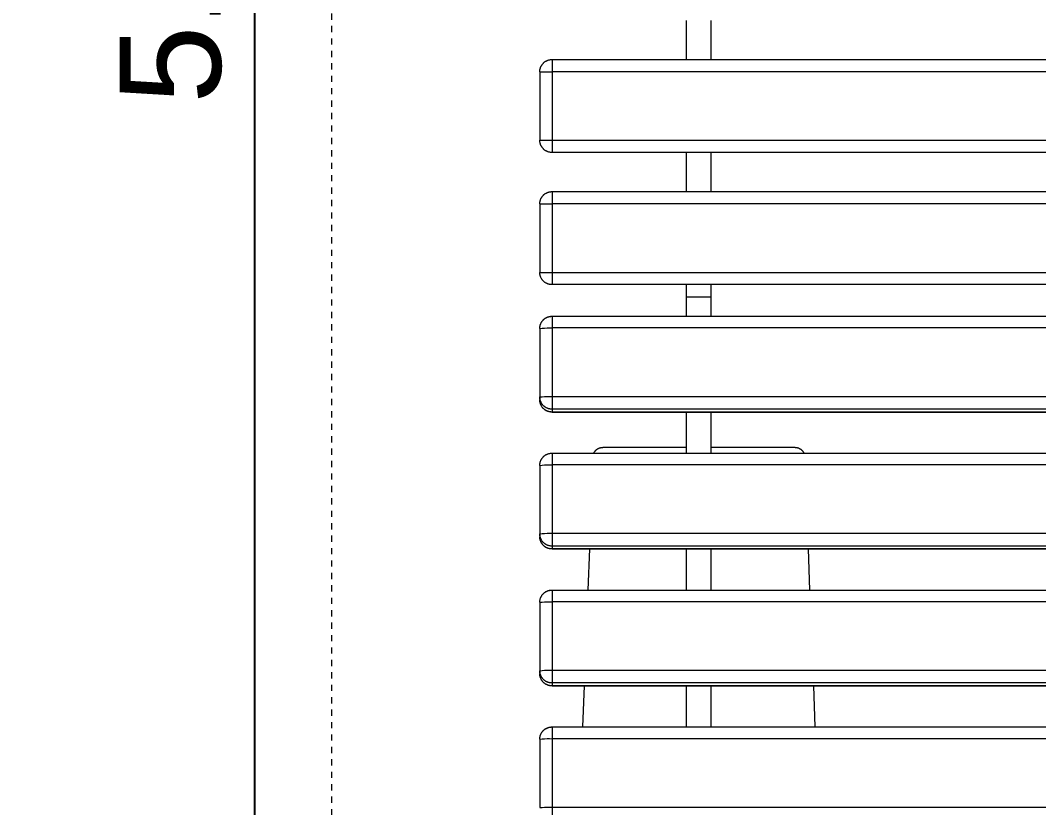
# Model space of a CAD drawing. Header units: inches. Extents: x -16 to 183, y -17 to 123.
# Drawn here: x -16.04 to 0.34, y 47.31 to 59.98 of the extents above; entities that cross this region are included whole.
import ezdxf

# ---------------------------------------------------------------- set-up
doc = ezdxf.new("R2010")
doc.units = ezdxf.units.IN
doc.linetypes.add('HIDDEN', pattern=[1.905, 1.27, -0.635])
for name, color, linetype, lineweight in [('ZANO_R', 7, 'Continuous', 0), ('ZANO_R_przerywana', 250, 'HIDDEN', 0), ('ZANO_W', 1, 'Continuous', 0)]:
    doc.layers.add(name, color=color, linetype=linetype, lineweight=lineweight)
doc.styles.get("Standard").update_dxf_attribs({"font": 'arial.ttf'})
doc.dimstyles.new('amerykanie', dxfattribs={"dimtxt": 50, "dimasz": 50, "dimexe": 0.5, "dimexo": 0.5, "dimgap": 1, "dimtad": 1, "dimdec": 0, "dimzin": 0, "dimlunit": 5, "dimtxsty": 'Standard', "dimcen": 0.09, "dimclrd": 1, "dimclre": 1, "dimclrt": 1, "dimazin": 0, "dimtfac": 1, "dimtdec": 0, "dimtmove": 0, "dimatfit": 3, "dimfxl": 1, "dimtzin": 0, "dimarcsym": 1})

# ---------------------------------------------------------------- blocks, each defined once
blk = doc.blocks.new('*D364')
at = {"layer": 'ZANO_W', "color": 1, "lineweight": -2}
for p, q in [((-7.987, 87.528), (-12.775, 87.528)), ((-12.275, 86.528), (-12.275, 37.056)), ((-7.987, 36.056), (-12.775, 36.056))]:
    blk.add_line(p, q, dxfattribs=at)
at = {"layer": 'ZANO_W', "color": 1}
for points in [[(-12.109, 86.528), (-12.442, 86.528), (-12.275, 87.528)], [(-12.442, 37.056), (-12.109, 37.056), (-12.275, 36.056)]]:
    blk.add_solid(points, dxfattribs=at)
at = {"layer": 'ZANO_W', "color": 1, "insert": (-13.616, 61.792), "char_height": 1.625, "attachment_point": 5, "rotation": 90}
blk.add_mtext('51 1/2', dxfattribs=at)

msp = doc.modelspace()

# ---------------------------------------------------------------- linework, layer by layer
at = {"layer": 'ZANO_R'}
for p, q in [((-5.3214, 59.35112), (-5.3214, 59.98104)), ((-4.9277, 59.35112), (-4.9277, 59.98104)), ((-7.62595, 59.29346), (-7.62112, 59.29814)), ((-7.62112, 59.29814), (-7.61613, 59.30264)), ((-7.61613, 59.30264), (-7.61099, 59.30697)), ((-7.61099, 59.30697), (-7.6057, 59.31112)), ((-7.6057, 59.31112), (-7.60028, 59.31509)), ((-7.60028, 59.31509), (-7.59472, 59.31887)), ((-7.59472, 59.31887), (-7.58904, 59.32246)), ((-7.58904, 59.32246), (-7.58323, 59.32586)), ((-7.58323, 59.32586), (-7.57732, 59.32905)), ((-7.57732, 59.32905), (-7.5713, 59.33204)), ((-7.5713, 59.33204), (-7.56518, 59.33482)), ((-7.56518, 59.33482), (-7.55897, 59.3374)), ((-7.55897, 59.3374), (-7.55268, 59.33975)), ((-7.55268, 59.33975), (-7.54631, 59.3419)), ((-7.54631, 59.3419), (-7.53987, 59.34382)), ((-7.53987, 59.34382), (-7.53336, 59.34552)), ((-7.53336, 59.34552), (-7.52681, 59.347)), ((-7.52681, 59.347), (-7.5202, 59.34826)), ((-7.5202, 59.34826), (-7.51356, 59.34929)), ((-7.51356, 59.34929), (-7.50689, 59.35009)), ((-7.50689, 59.35009), (-7.50019, 59.35066)), ((-7.50019, 59.35066), (-7.49348, 59.35101)), ((-7.49348, 59.35101), (-7.48676, 59.35112)), ((-7.48676, 59.35112), (62.98564, 59.35112)), ((-7.48676, 59.35093), (-7.48676, 59.35112)), ((-7.48676, 59.35093), (-7.48676, 59.15427)), ((-7.68361, 59.15427), (-7.68349, 59.16099)), ((-7.68361, 59.15427), (-7.68361, 58.05191)), ((-7.68341, 59.15427), (-7.68361, 59.15427)), ((-7.68349, 59.16099), (-7.68315, 59.1677)), ((-7.68341, 59.15427), (-7.48676, 59.15427)), ((-7.68315, 59.1677), (-7.68257, 59.1744)), ((-7.68257, 59.1744), (-7.68177, 59.18108)), ((-7.68177, 59.18108), (-7.68074, 59.18772)), ((-7.68074, 59.18772), (-7.67949, 59.19432)), ((-7.67949, 59.19432), (-7.67801, 59.20088)), ((-7.67801, 59.20088), (-7.67631, 59.20738)), ((-7.67631, 59.20738), (-7.67438, 59.21382)), ((-7.67438, 59.21382), (-7.67224, 59.22019)), ((-7.67224, 59.22019), (-7.66988, 59.22649)), ((-7.66988, 59.22649), (-7.66731, 59.2327)), ((-7.66731, 59.2327), (-7.66453, 59.23881)), ((-7.66453, 59.23881), (-7.66154, 59.24483)), ((-7.66154, 59.24483), (-7.65834, 59.25075)), ((-7.65834, 59.25075), (-7.65495, 59.25655)), ((-7.65495, 59.25655), (-7.65136, 59.26223)), ((-7.65136, 59.26223), (-7.64758, 59.26779)), ((-7.64758, 59.26779), (-7.64361, 59.27321)), ((-7.64361, 59.27321), (-7.63946, 59.2785)), ((-7.63946, 59.2785), (-7.63513, 59.28364)), ((-7.63513, 59.28364), (-7.63062, 59.28863)), ((-7.63062, 59.28863), (-7.62595, 59.29346)), ((62.98564, 59.15427), (-7.48676, 59.15427)), ((-7.48676, 59.15427), (-7.48676, 58.05191)), ((-7.68349, 58.04519), (-7.68361, 58.05191)), ((-7.68341, 58.05191), (-7.68361, 58.05191)), ((-7.68315, 58.03848), (-7.68349, 58.04519)), ((-7.68341, 58.05191), (-7.48676, 58.05191)), ((-7.68257, 58.03178), (-7.68315, 58.03848)), ((-7.68177, 58.0251), (-7.68257, 58.03178)), ((-7.68074, 58.01846), (-7.68177, 58.0251)), ((-7.67949, 58.01186), (-7.68074, 58.01846)), ((-7.67801, 58.0053), (-7.67949, 58.01186)), ((-7.67631, 57.9988), (-7.67801, 58.0053)), ((-7.67438, 57.99236), (-7.67631, 57.9988)), ((-7.67224, 57.98599), (-7.67438, 57.99236)), ((-7.66988, 57.97969), (-7.67224, 57.98599)), ((-7.48676, 58.05191), (62.98564, 58.05191)), ((-7.48676, 58.05191), (-7.48676, 57.85506)), ((-7.66731, 57.97348), (-7.66988, 57.97969)), ((-7.66453, 57.96737), (-7.66731, 57.97348)), ((-7.66154, 57.96135), (-7.66453, 57.96737)), ((-7.65834, 57.95543), (-7.66154, 57.96135)), ((-7.65495, 57.94963), (-7.65834, 57.95543)), ((-7.65136, 57.94395), (-7.65495, 57.94963)), ((-7.64758, 57.93839), (-7.65136, 57.94395)), ((-7.64361, 57.93296), (-7.64758, 57.93839)), ((-7.63946, 57.92768), (-7.64361, 57.93296)), ((-7.63513, 57.92254), (-7.63946, 57.92768)), ((-7.63062, 57.91755), (-7.63513, 57.92254)), ((-7.62595, 57.91271), (-7.63062, 57.91755)), ((-7.62112, 57.90804), (-7.62595, 57.91271)), ((-7.61613, 57.90354), (-7.62112, 57.90804)), ((-7.61099, 57.89921), (-7.61613, 57.90354)), ((-7.6057, 57.89506), (-7.61099, 57.89921)), ((-7.60028, 57.89109), (-7.6057, 57.89506)), ((-7.59472, 57.88731), (-7.60028, 57.89109)), ((-7.58904, 57.88372), (-7.59472, 57.88731)), ((-7.58323, 57.88032), (-7.58904, 57.88372)), ((-7.57732, 57.87713), (-7.58323, 57.88032)), ((-7.5713, 57.87414), (-7.57732, 57.87713)), ((-7.56518, 57.87136), (-7.5713, 57.87414)), ((-7.55897, 57.86878), (-7.56518, 57.87136)), ((-7.55268, 57.86642), (-7.55897, 57.86878)), ((-7.54631, 57.86428), (-7.55268, 57.86642)), ((-7.53987, 57.86236), (-7.54631, 57.86428)), ((-7.53336, 57.86066), (-7.53987, 57.86236)), ((-7.52681, 57.85918), (-7.53336, 57.86066)), ((-7.5202, 57.85792), (-7.52681, 57.85918)), ((-7.51356, 57.85689), (-7.5202, 57.85792)), ((-7.50689, 57.85609), (-7.51356, 57.85689)), ((-7.50019, 57.85552), (-7.50689, 57.85609)), ((-7.49348, 57.85517), (-7.50019, 57.85552)), ((-7.48676, 57.85506), (-7.49348, 57.85517)), ((62.98564, 57.85506), (-7.48676, 57.85506)), ((-5.3214, 57.22514), (-5.3214, 57.85506)), ((-4.9277, 57.22514), (-4.9277, 57.85506)), ((-7.63062, 57.16265), (-7.62595, 57.16748)), ((-7.62595, 57.16748), (-7.62112, 57.17215)), ((-7.62112, 57.17215), (-7.61613, 57.17666)), ((-7.61613, 57.17666), (-7.61099, 57.18099)), ((-7.61099, 57.18099), (-7.6057, 57.18514)), ((-7.6057, 57.18514), (-7.60028, 57.18911)), ((-7.60028, 57.18911), (-7.59472, 57.19289)), ((-7.59472, 57.19289), (-7.58904, 57.19648)), ((-7.58904, 57.19648), (-7.58323, 57.19987)), ((-7.58323, 57.19987), (-7.57732, 57.20307)), ((-7.57732, 57.20307), (-7.5713, 57.20606)), ((-7.5713, 57.20606), (-7.56518, 57.20884)), ((-7.56518, 57.20884), (-7.55897, 57.21141)), ((-7.55897, 57.21141), (-7.55268, 57.21377)), ((-7.55268, 57.21377), (-7.54631, 57.21591)), ((-7.54631, 57.21591), (-7.53987, 57.21784)), ((-7.53987, 57.21784), (-7.53336, 57.21954)), ((-7.53336, 57.21954), (-7.52681, 57.22102)), ((-7.52681, 57.22102), (-7.5202, 57.22228)), ((-7.5202, 57.22228), (-7.51356, 57.2233)), ((-7.51356, 57.2233), (-7.50689, 57.22411)), ((-7.50689, 57.22411), (-7.50019, 57.22468)), ((-7.50019, 57.22468), (-7.49348, 57.22502)), ((-7.49348, 57.22502), (-7.48676, 57.22514)), ((-7.48676, 57.22514), (62.98564, 57.22514)), ((-7.48676, 57.22494), (-7.48676, 57.22514)), ((-7.48676, 57.22494), (-7.48676, 57.02829)), ((-7.68361, 57.02829), (-7.68349, 57.03501)), ((-7.68361, 57.02829), (-7.68361, 55.92593)), ((-7.68341, 57.02829), (-7.68361, 57.02829)), ((-7.68349, 57.03501), (-7.68315, 57.04172)), ((-7.68341, 57.02829), (-7.48676, 57.02829)), ((-7.68315, 57.04172), (-7.68257, 57.04842)), ((-7.68257, 57.04842), (-7.68177, 57.05509)), ((-7.68177, 57.05509), (-7.68074, 57.06173)), ((-7.68074, 57.06173), (-7.67949, 57.06834)), ((-7.67949, 57.06834), (-7.67801, 57.07489)), ((-7.67801, 57.07489), (-7.67631, 57.0814)), ((-7.67631, 57.0814), (-7.67438, 57.08784)), ((-7.67438, 57.08784), (-7.67224, 57.09421)), ((-7.67224, 57.09421), (-7.66988, 57.1005)), ((-7.66988, 57.1005), (-7.66731, 57.10671)), ((-7.66731, 57.10671), (-7.66453, 57.11283)), ((-7.66453, 57.11283), (-7.66154, 57.11885)), ((-7.66154, 57.11885), (-7.65834, 57.12477)), ((-7.65834, 57.12477), (-7.65495, 57.13057)), ((-7.65495, 57.13057), (-7.65136, 57.13625)), ((-7.65136, 57.13625), (-7.64758, 57.14181)), ((-7.64758, 57.14181), (-7.64361, 57.14723)), ((-7.64361, 57.14723), (-7.63946, 57.15252)), ((-7.63946, 57.15252), (-7.63513, 57.15766)), ((-7.63513, 57.15766), (-7.63062, 57.16265)), ((62.98564, 57.02829), (-7.48676, 57.02829)), ((-7.48676, 57.02829), (-7.48676, 55.92593)), ((-7.68349, 55.91921), (-7.68361, 55.92593)), ((-7.68341, 55.92593), (-7.68361, 55.92593)), ((-7.68315, 55.91249), (-7.68349, 55.91921)), ((-7.68341, 55.92593), (-7.48676, 55.92593)), ((-7.68257, 55.9058), (-7.68315, 55.91249)), ((-7.68177, 55.89912), (-7.68257, 55.9058)), ((-7.68074, 55.89248), (-7.68177, 55.89912)), ((-7.67949, 55.88588), (-7.68074, 55.89248)), ((-7.67801, 55.87932), (-7.67949, 55.88588)), ((-7.67631, 55.87282), (-7.67801, 55.87932)), ((-7.67438, 55.86638), (-7.67631, 55.87282)), ((-7.67224, 55.86), (-7.67438, 55.86638)), ((-7.66988, 55.85371), (-7.67224, 55.86)), ((-7.48676, 55.92593), (62.98564, 55.92593)), ((-7.48676, 55.92593), (-7.48676, 55.72908)), ((-7.66731, 55.8475), (-7.66988, 55.85371)), ((-7.66453, 55.84138), (-7.66731, 55.8475)), ((-7.66154, 55.83536), (-7.66453, 55.84138)), ((-7.65834, 55.82945), (-7.66154, 55.83536)), ((-7.65495, 55.82365), (-7.65834, 55.82945)), ((-7.65136, 55.81796), (-7.65495, 55.82365)), ((-7.64758, 55.81241), (-7.65136, 55.81796)), ((-7.64361, 55.80698), (-7.64758, 55.81241)), ((-7.63946, 55.8017), (-7.64361, 55.80698)), ((-7.63513, 55.79656), (-7.63946, 55.8017)), ((-7.63062, 55.79157), (-7.63513, 55.79656)), ((-7.62595, 55.78673), (-7.63062, 55.79157)), ((-7.62112, 55.78206), (-7.62595, 55.78673)), ((-7.61613, 55.77756), (-7.62112, 55.78206)), ((-7.61099, 55.77323), (-7.61613, 55.77756)), ((-7.6057, 55.76907), (-7.61099, 55.77323)), ((-7.60028, 55.76511), (-7.6057, 55.76907)), ((-7.59472, 55.76132), (-7.60028, 55.76511)), ((-7.58904, 55.75773), (-7.59472, 55.76132)), ((-7.58323, 55.75434), (-7.58904, 55.75773)), ((-7.57732, 55.75115), (-7.58323, 55.75434)), ((-7.5713, 55.74816), (-7.57732, 55.75115)), ((-7.56518, 55.74537), (-7.5713, 55.74816)), ((-7.55897, 55.7428), (-7.56518, 55.74537)), ((-7.55268, 55.74044), (-7.55897, 55.7428)), ((-7.54631, 55.7383), (-7.55268, 55.74044)), ((-7.53987, 55.73638), (-7.54631, 55.7383)), ((-7.53336, 55.73467), (-7.53987, 55.73638)), ((-7.52681, 55.73319), (-7.53336, 55.73467)), ((-7.5202, 55.73194), (-7.52681, 55.73319)), ((-7.51356, 55.73091), (-7.5202, 55.73194)), ((-7.50689, 55.73011), (-7.51356, 55.73091)), ((-7.50019, 55.72953), (-7.50689, 55.73011)), ((-7.49348, 55.72919), (-7.50019, 55.72953)), ((-7.48676, 55.72908), (-7.49348, 55.72919)), ((62.98564, 55.72908), (-7.48676, 55.72908)), ((-5.3214, 55.53498), (-5.3214, 55.72908)), ((-4.9277, 55.53498), (-4.9277, 55.72908)), ((-5.3214, 55.21962), (-5.3214, 55.53498)), ((-5.3214, 55.53498), (-4.9277, 55.53498)), ((-4.9277, 55.21962), (-4.9277, 55.53498)), ((-7.57823, 55.1971), (-7.57216, 55.20015)), ((-7.57797, 55.19739), (-7.57191, 55.20043)), ((-7.57216, 55.20015), (-7.56599, 55.20299)), ((-7.57191, 55.20043), (-7.56576, 55.20325)), ((-7.56599, 55.20299), (-7.55972, 55.20562)), ((-7.56576, 55.20325), (-7.55951, 55.20586)), ((-7.55972, 55.20562), (-7.55337, 55.20802)), ((-7.55951, 55.20586), (-7.55317, 55.20826)), ((-7.55337, 55.20802), (-7.54693, 55.21021)), ((-7.55317, 55.20826), (-7.54676, 55.21043)), ((-7.54693, 55.21021), (-7.54043, 55.21217)), ((-7.54676, 55.21043), (-7.54027, 55.21239)), ((-7.54043, 55.21217), (-7.53386, 55.21391)), ((-7.54027, 55.21239), (-7.53372, 55.21412)), ((-7.53386, 55.21391), (-7.52724, 55.21542)), ((-7.53372, 55.21412), (-7.52711, 55.21562)), ((-7.52724, 55.21542), (-7.52056, 55.2167)), ((-7.52711, 55.21562), (-7.52046, 55.21689)), ((-7.52056, 55.2167), (-7.51385, 55.21775)), ((-7.52046, 55.21689), (-7.51377, 55.21794)), ((-7.51385, 55.21775), (-7.5071, 55.21857)), ((-7.51377, 55.21794), (-7.50704, 55.21875)), ((-7.5071, 55.21857), (-7.50034, 55.21916)), ((-7.50704, 55.21875), (-7.50029, 55.21933)), ((-7.50034, 55.21916), (-7.49355, 55.21951)), ((-7.50029, 55.21933), (-7.49353, 55.21968)), ((-7.49355, 55.21951), (-7.48676, 55.21962)), ((-7.49353, 55.21968), (-7.48676, 55.2198)), ((-7.48676, 55.2198), (62.98564, 55.2198)), ((-7.48676, 55.21962), (-7.48676, 55.21976)), ((-7.48676, 55.21962), (62.98564, 55.21962)), ((-7.48676, 55.21962), (-7.48676, 55.03126)), ((-7.68329, 55.03408), (-7.68279, 55.04084)), ((-7.68279, 55.04084), (-7.68206, 55.04757)), ((-7.68206, 55.04757), (-7.6811, 55.05428)), ((-7.6811, 55.05428), (-7.6799, 55.06095)), ((-7.6799, 55.06095), (-7.67848, 55.06757)), ((-7.67848, 55.06757), (-7.67683, 55.07414)), ((-7.67683, 55.07414), (-7.67496, 55.08065)), ((-7.67496, 55.08065), (-7.67286, 55.08709)), ((-7.67286, 55.08709), (-7.67055, 55.09346)), ((-7.67055, 55.09346), (-7.66801, 55.09974)), ((-7.66801, 55.09974), (-7.66526, 55.10593)), ((-7.66526, 55.10593), (-7.6623, 55.11202)), ((-7.6623, 55.11202), (-7.65913, 55.11801)), ((-7.65913, 55.11801), (-7.65576, 55.12388)), ((-7.65576, 55.12388), (-7.65219, 55.12964)), ((-7.65219, 55.12964), (-7.64842, 55.13527)), ((-7.64842, 55.13527), (-7.64446, 55.14076)), ((-7.64446, 55.14076), (-7.64031, 55.14612)), ((-7.64031, 55.14612), (-7.63598, 55.15133)), ((-7.63598, 55.15133), (-7.63148, 55.15639)), ((-7.63148, 55.15639), (-7.6268, 55.16129)), ((-7.6268, 55.16129), (-7.62196, 55.16603)), ((-7.6223, 55.16557), (-7.61729, 55.17016)), ((-7.62196, 55.16603), (-7.61695, 55.17059)), ((-7.61729, 55.17016), (-7.61213, 55.17458)), ((-7.61695, 55.17059), (-7.6118, 55.17499)), ((-7.61213, 55.17458), (-7.60681, 55.17881)), ((-7.6118, 55.17499), (-7.60649, 55.1792)), ((-7.60681, 55.17881), (-7.60136, 55.18286)), ((-7.60649, 55.1792), (-7.60104, 55.18323)), ((-7.60136, 55.18286), (-7.59576, 55.18672)), ((-7.60104, 55.18323), (-7.59546, 55.18706)), ((-7.59576, 55.18672), (-7.59004, 55.19038)), ((-7.59546, 55.18706), (-7.58975, 55.19071)), ((-7.59004, 55.19038), (-7.58419, 55.19384)), ((-7.58975, 55.19071), (-7.58392, 55.19415)), ((-7.58419, 55.19384), (-7.57823, 55.1971)), ((-7.58392, 55.19415), (-7.57797, 55.19739)), ((-7.68361, 55.02313), (-7.68356, 55.02732)), ((-7.68361, 55.02295), (-7.64439, 55.02726)), ((-7.68361, 55.02295), (-7.68361, 54.97622)), ((-7.68361, 54.97622), (-7.68361, 53.92176)), ((-7.68356, 55.02732), (-7.68329, 55.03408)), ((-7.64439, 55.02726), (-7.60506, 55.03025)), ((-7.60506, 55.03025), (-7.56564, 55.03191)), ((-7.56564, 55.03191), (-7.52619, 55.03225)), ((-7.52619, 55.03225), (-7.48676, 55.03126)), ((62.98564, 55.03126), (-7.48676, 55.03126)), ((-7.48676, 55.03126), (-7.48676, 53.92988)), ((-7.68361, 53.92157), (-7.64439, 53.92588)), ((-7.68348, 53.9147), (-7.68361, 53.92157)), ((-7.68361, 53.91721), (-7.68361, 53.87502)), ((-7.68312, 53.90785), (-7.68348, 53.9147)), ((-7.68252, 53.901), (-7.68312, 53.90785)), ((-7.68168, 53.89419), (-7.68252, 53.901)), ((-7.6806, 53.88741), (-7.68168, 53.89419)), ((-7.64439, 53.92588), (-7.60506, 53.92887)), ((-7.60506, 53.92887), (-7.56564, 53.93054)), ((-7.56564, 53.93054), (-7.52619, 53.93087)), ((-7.52619, 53.93087), (-7.48676, 53.92988)), ((-7.48676, 53.92988), (62.98564, 53.92988)), ((-7.48676, 53.92988), (-7.48676, 53.7249)), ((-7.68348, 53.86815), (-7.68361, 53.87502)), ((-7.68312, 53.8613), (-7.68348, 53.86815)), ((-7.68252, 53.85445), (-7.68312, 53.8613)), ((-7.68168, 53.84764), (-7.68252, 53.85445)), ((-7.6806, 53.84086), (-7.68168, 53.84764)), ((-7.67929, 53.88066), (-7.6806, 53.88741)), ((-7.67929, 53.83411), (-7.6806, 53.84086)), ((-7.67774, 53.87397), (-7.67929, 53.88066)), ((-7.67774, 53.82742), (-7.67929, 53.83411)), ((-7.67596, 53.86734), (-7.67774, 53.87397)), ((-7.67596, 53.82079), (-7.67774, 53.82742)), ((-7.67395, 53.86077), (-7.67596, 53.86734)), ((-7.67395, 53.81422), (-7.67596, 53.82079)), ((-7.67171, 53.85428), (-7.67395, 53.86077)), ((-7.67171, 53.80773), (-7.67395, 53.81422)), ((-7.66925, 53.84787), (-7.67171, 53.85428)), ((-7.66925, 53.80132), (-7.67171, 53.80773)), ((-7.66656, 53.84155), (-7.66925, 53.84787)), ((-7.66656, 53.795), (-7.66925, 53.80132)), ((-7.66365, 53.83533), (-7.66656, 53.84155)), ((-7.66365, 53.78878), (-7.66656, 53.795)), ((-7.66053, 53.82921), (-7.66365, 53.83533)), ((-7.66053, 53.78266), (-7.66365, 53.78878)), ((-7.6572, 53.8232), (-7.66053, 53.82921)), ((-7.6572, 53.77665), (-7.66053, 53.78266)), ((-7.65366, 53.81732), (-7.6572, 53.8232)), ((-7.65366, 53.77077), (-7.6572, 53.77665)), ((-7.64992, 53.81156), (-7.65366, 53.81732)), ((-7.64992, 53.76501), (-7.65366, 53.77077)), ((-7.64598, 53.80593), (-7.64992, 53.81156)), ((-7.64598, 53.75938), (-7.64992, 53.76501)), ((-7.64184, 53.80045), (-7.64598, 53.80593)), ((-7.64184, 53.7539), (-7.64598, 53.75938)), ((-7.63752, 53.79512), (-7.64184, 53.80045)), ((-7.63752, 53.74857), (-7.64184, 53.7539)), ((-7.63301, 53.78993), (-7.63752, 53.79512)), ((-7.63301, 53.74338), (-7.63752, 53.74857)), ((-7.62832, 53.78491), (-7.63301, 53.78993)), ((-7.62832, 53.73836), (-7.63301, 53.74338)), ((-7.62346, 53.78006), (-7.62832, 53.78491)), ((-7.62346, 53.73351), (-7.62832, 53.73836)), ((-7.61844, 53.77538), (-7.62346, 53.78006)), ((-7.61844, 53.72883), (-7.62346, 53.73351)), ((-7.61736, 53.72773), (-7.62236, 53.73233)), ((-7.61325, 53.77087), (-7.61844, 53.77538)), ((-7.61325, 53.72432), (-7.61844, 53.72883)), ((-7.61219, 53.72331), (-7.61736, 53.72773)), ((-7.60791, 53.76655), (-7.61325, 53.77087)), ((-7.60243, 53.76242), (-7.60791, 53.76655)), ((-7.5968, 53.75849), (-7.60243, 53.76242)), ((-7.59104, 53.75475), (-7.5968, 53.75849)), ((-7.58515, 53.75121), (-7.59104, 53.75475)), ((-7.57914, 53.74789), (-7.58515, 53.75121)), ((-7.57302, 53.74477), (-7.57914, 53.74789)), ((-7.56679, 53.74187), (-7.57302, 53.74477)), ((-7.56047, 53.73919), (-7.56679, 53.74187)), ((-7.55406, 53.73673), (-7.56047, 53.73919)), ((-7.54756, 53.7345), (-7.55406, 53.73673)), ((-7.541, 53.73249), (-7.54756, 53.7345)), ((-7.53436, 53.73072), (-7.541, 53.73249)), ((-7.52767, 53.72918), (-7.53436, 53.73072)), ((-7.52093, 53.72787), (-7.52767, 53.72918)), ((-7.51414, 53.7268), (-7.52093, 53.72787)), ((-7.50732, 53.72597), (-7.51414, 53.7268)), ((-7.50048, 53.72537), (-7.50732, 53.72597)), ((-7.49362, 53.72501), (-7.50048, 53.72537)), ((-7.48676, 53.7249), (-7.49362, 53.72501)), ((62.98564, 53.7249), (-7.48676, 53.7249)), ((-7.48676, 53.7249), (-7.48676, 53.67835)), ((-7.60791, 53.72), (-7.61325, 53.72432)), ((-7.60688, 53.71907), (-7.61219, 53.72331)), ((-7.60243, 53.71587), (-7.60791, 53.72)), ((-7.60142, 53.71501), (-7.60688, 53.71907)), ((-7.5968, 53.71194), (-7.60243, 53.71587)), ((-7.59582, 53.71115), (-7.60142, 53.71501)), ((-7.59104, 53.7082), (-7.5968, 53.71194)), ((-7.5901, 53.70748), (-7.59582, 53.71115)), ((-7.58515, 53.70466), (-7.59104, 53.7082)), ((-7.58425, 53.70401), (-7.5901, 53.70748)), ((-7.57914, 53.70134), (-7.58515, 53.70466)), ((-7.57829, 53.70075), (-7.58425, 53.70401)), ((-7.57302, 53.69822), (-7.57914, 53.70134)), ((-7.57221, 53.69769), (-7.57829, 53.70075)), ((-7.56679, 53.69532), (-7.57302, 53.69822)), ((-7.56604, 53.69484), (-7.57221, 53.69769)), ((-7.56047, 53.69264), (-7.56679, 53.69532)), ((-7.55977, 53.69221), (-7.56604, 53.69484)), ((-7.55406, 53.69018), (-7.56047, 53.69264)), ((-7.55341, 53.6898), (-7.55977, 53.69221)), ((-7.54756, 53.68795), (-7.55406, 53.69018)), ((-7.54697, 53.68761), (-7.55341, 53.6898)), ((-7.541, 53.68594), (-7.54756, 53.68795)), ((-7.54047, 53.68564), (-7.54697, 53.68761)), ((-7.53436, 53.68417), (-7.541, 53.68594)), ((-7.53389, 53.6839), (-7.54047, 53.68564)), ((-7.52767, 53.68263), (-7.53436, 53.68417)), ((-7.52726, 53.68238), (-7.53389, 53.6839)), ((-7.52093, 53.68132), (-7.52767, 53.68263)), ((-7.52059, 53.6811), (-7.52726, 53.68238)), ((-7.51414, 53.68025), (-7.52093, 53.68132)), ((-7.51387, 53.68005), (-7.52059, 53.6811)), ((-7.50732, 53.67942), (-7.51414, 53.68025)), ((-7.50712, 53.67923), (-7.51387, 53.68005)), ((-7.50048, 53.67882), (-7.50732, 53.67942)), ((-7.50035, 53.67864), (-7.50712, 53.67923)), ((-7.49362, 53.67846), (-7.50048, 53.67882)), ((-7.49356, 53.67829), (-7.50035, 53.67864)), ((-7.48676, 53.67835), (-7.49362, 53.67846)), ((-7.48676, 53.67817), (-7.49356, 53.67829)), ((-7.48676, 53.67835), (62.98564, 53.67835)), ((-7.48676, 53.67835), (-7.48676, 53.67821)), ((62.98564, 53.67817), (-7.48676, 53.67817)), ((-5.3214, 53.01687), (-5.3214, 53.67835)), ((-4.9277, 53.01687), (-4.9277, 53.67835)), ((-6.78018, 53.06597), (-6.77617, 53.06971)), ((-6.77617, 53.06971), (-6.77202, 53.0733)), ((-6.77202, 53.0733), (-6.76775, 53.07675)), ((-6.76775, 53.07675), (-6.76336, 53.08005)), ((-6.76336, 53.08005), (-6.75887, 53.08319)), ((-6.75887, 53.08319), (-6.75426, 53.08618)), ((-6.75426, 53.08618), (-6.74955, 53.089)), ((-6.74955, 53.089), (-6.74475, 53.09166)), ((-6.74475, 53.09166), (-6.73986, 53.09415)), ((-6.73986, 53.09415), (-6.73488, 53.09646)), ((-6.73488, 53.09646), (-6.72983, 53.0986)), ((-6.72983, 53.0986), (-6.72471, 53.10057)), ((-6.72471, 53.10057), (-6.71952, 53.10235)), ((-6.71952, 53.10235), (-6.71427, 53.10395)), ((-6.71427, 53.10395), (-6.70897, 53.10537)), ((-6.70897, 53.10537), (-6.70362, 53.1066)), ((-6.70362, 53.1066), (-6.69823, 53.10765)), ((-6.69823, 53.10765), (-6.69281, 53.10851)), ((-6.69281, 53.10851), (-6.68736, 53.10917)), ((-6.68736, 53.10917), (-6.68189, 53.10965)), ((-6.68189, 53.10965), (-6.67641, 53.10994)), ((-6.67641, 53.10994), (-6.67093, 53.11003)), ((-5.3214, 53.11003), (-6.67093, 53.11003)), ((-3.57818, 53.11003), (-4.9277, 53.11003)), ((-3.57818, 53.11003), (-3.57269, 53.10994)), ((-3.57269, 53.10994), (-3.56721, 53.10965)), ((-3.56721, 53.10965), (-3.56175, 53.10917)), ((-3.56175, 53.10917), (-3.5563, 53.10851)), ((-3.5563, 53.10851), (-3.55088, 53.10765)), ((-3.55088, 53.10765), (-3.54549, 53.1066)), ((-3.54549, 53.1066), (-3.54014, 53.10537)), ((-3.54014, 53.10537), (-3.53484, 53.10395)), ((-3.53484, 53.10395), (-3.52959, 53.10235)), ((-3.52959, 53.10235), (-3.5244, 53.10057)), ((-3.5244, 53.10057), (-3.51928, 53.0986)), ((-3.51928, 53.0986), (-3.51422, 53.09646)), ((-3.51422, 53.09646), (-3.50925, 53.09415)), ((-3.50925, 53.09415), (-3.50436, 53.09166)), ((-3.50436, 53.09166), (-3.49955, 53.089)), ((-3.49955, 53.089), (-3.49485, 53.08618)), ((-3.49485, 53.08618), (-3.49024, 53.08319)), ((-3.49024, 53.08319), (-3.48574, 53.08005)), ((-3.48574, 53.08005), (-3.48136, 53.07675)), ((-3.48136, 53.07675), (-3.47709, 53.0733)), ((-3.47709, 53.0733), (-3.47294, 53.06971)), ((-3.47294, 53.06971), (-3.46892, 53.06597)), ((-7.66526, 52.90317), (-7.6623, 52.90927)), ((-7.6623, 52.90927), (-7.65913, 52.91525)), ((-7.65913, 52.91525), (-7.65576, 52.92113)), ((-7.65576, 52.92113), (-7.65219, 52.92688)), ((-7.65219, 52.92688), (-7.64842, 52.93251)), ((-7.64842, 52.93251), (-7.64446, 52.93801)), ((-7.64446, 52.93801), (-7.64031, 52.94336)), ((-7.64031, 52.94336), (-7.63598, 52.94857)), ((-7.63598, 52.94857), (-7.63148, 52.95363)), ((-7.63148, 52.95363), (-7.6268, 52.95853)), ((-7.6268, 52.95853), (-7.62196, 52.96327)), ((-7.6223, 52.96282), (-7.61729, 52.96741)), ((-7.62196, 52.96327), (-7.61695, 52.96784)), ((-7.61729, 52.96741), (-7.61213, 52.97182)), ((-7.61695, 52.96784), (-7.6118, 52.97223)), ((-7.61213, 52.97182), (-7.60681, 52.97605)), ((-7.6118, 52.97223), (-7.60649, 52.97644)), ((-7.60681, 52.97605), (-7.60136, 52.9801)), ((-7.60649, 52.97644), (-7.60104, 52.98047)), ((-7.60136, 52.9801), (-7.59576, 52.98396)), ((-7.60104, 52.98047), (-7.59546, 52.98431)), ((-7.59576, 52.98396), (-7.59004, 52.98762)), ((-7.59546, 52.98431), (-7.58975, 52.98795)), ((-7.59004, 52.98762), (-7.58419, 52.99108)), ((-7.58975, 52.98795), (-7.58392, 52.99139)), ((-7.58419, 52.99108), (-7.57823, 52.99434)), ((-7.58392, 52.99139), (-7.57797, 52.99464)), ((-7.57823, 52.99434), (-7.57216, 52.99739)), ((-7.57797, 52.99464), (-7.57191, 52.99767)), ((-7.57216, 52.99739), (-7.56599, 53.00023)), ((-7.57191, 52.99767), (-7.56576, 53.0005)), ((-7.56599, 53.00023), (-7.55972, 53.00286)), ((-7.56576, 53.0005), (-7.55951, 53.00311)), ((-7.55972, 53.00286), (-7.55337, 53.00527)), ((-7.55951, 53.00311), (-7.55317, 53.0055)), ((-7.55337, 53.00527), (-7.54693, 53.00745)), ((-7.55317, 53.0055), (-7.54676, 53.00768)), ((-7.54693, 53.00745), (-7.54043, 53.00942)), ((-7.54676, 53.00768), (-7.54027, 53.00963)), ((-7.54043, 53.00942), (-7.53386, 53.01116)), ((-7.54027, 53.00963), (-7.53372, 53.01136)), ((-7.53386, 53.01116), (-7.52724, 53.01267)), ((-7.53372, 53.01136), (-7.52711, 53.01286)), ((-7.52724, 53.01267), (-7.52056, 53.01395)), ((-7.52711, 53.01286), (-7.52046, 53.01414)), ((-7.52056, 53.01395), (-7.51385, 53.015)), ((-7.52046, 53.01414), (-7.51377, 53.01518)), ((-7.51385, 53.015), (-7.5071, 53.01582)), ((-7.51377, 53.01518), (-7.50704, 53.016)), ((-7.5071, 53.01582), (-7.50034, 53.0164)), ((-7.50704, 53.016), (-7.50029, 53.01658)), ((-7.50034, 53.0164), (-7.49355, 53.01675)), ((-7.50029, 53.01658), (-7.49353, 53.01693)), ((-7.49355, 53.01675), (-7.48676, 53.01687)), ((-7.49353, 53.01693), (-7.48676, 53.01704)), ((-7.48676, 53.01704), (62.98564, 53.01704)), ((-7.48676, 53.01687), (-7.48676, 53.017)), ((-7.48676, 53.01687), (62.98564, 53.01687)), ((-7.48676, 53.01687), (-7.48676, 52.82851)), ((-6.81467, 53.01687), (-6.81235, 53.02184)), ((-6.81235, 53.02184), (-6.80985, 53.02672)), ((-6.80985, 53.02672), (-6.80718, 53.03152)), ((-6.80718, 53.03152), (-6.80434, 53.03622)), ((-6.80434, 53.03622), (-6.80135, 53.04082)), ((-6.80135, 53.04082), (-6.79819, 53.04531)), ((-6.79819, 53.04531), (-6.79488, 53.04969)), ((-6.79488, 53.04969), (-6.79142, 53.05395)), ((-6.79142, 53.05395), (-6.78782, 53.05808)), ((-6.78782, 53.05808), (-6.78407, 53.06209)), ((-6.78407, 53.06209), (-6.78018, 53.06597)), ((-3.46892, 53.06597), (-3.46504, 53.06209)), ((-3.46504, 53.06209), (-3.46129, 53.05808)), ((-3.46129, 53.05808), (-3.45768, 53.05395)), ((-3.45768, 53.05395), (-3.45422, 53.04969)), ((-3.45422, 53.04969), (-3.45091, 53.04531)), ((-3.45091, 53.04531), (-3.44776, 53.04082)), ((-3.44776, 53.04082), (-3.44476, 53.03622)), ((-3.44476, 53.03622), (-3.44193, 53.03152)), ((-3.44193, 53.03152), (-3.43926, 53.02672)), ((-3.43926, 53.02672), (-3.43676, 53.02184)), ((-3.43676, 53.02184), (-3.43443, 53.01687)), ((-7.68361, 52.82038), (-7.68356, 52.82456)), ((-7.68361, 52.82019), (-7.64439, 52.8245)), ((-7.68361, 52.82019), (-7.68361, 52.77346)), ((-7.68361, 52.77346), (-7.68361, 51.719)), ((-7.68356, 52.82456), (-7.68329, 52.83133)), ((-7.68329, 52.83133), (-7.68279, 52.83808)), ((-7.68279, 52.83808), (-7.68206, 52.84482)), ((-7.68206, 52.84482), (-7.6811, 52.85152)), ((-7.6811, 52.85152), (-7.6799, 52.85819)), ((-7.6799, 52.85819), (-7.67848, 52.86481)), ((-7.67848, 52.86481), (-7.67683, 52.87138)), ((-7.67683, 52.87138), (-7.67496, 52.87789)), ((-7.67496, 52.87789), (-7.67286, 52.88434)), ((-7.67286, 52.88434), (-7.67055, 52.8907)), ((-7.67055, 52.8907), (-7.66801, 52.89698)), ((-7.66801, 52.89698), (-7.66526, 52.90317)), ((-7.64439, 52.8245), (-7.60506, 52.82749)), ((-7.60506, 52.82749), (-7.56564, 52.82916)), ((-7.56564, 52.82916), (-7.52619, 52.8295)), ((-7.52619, 52.8295), (-7.48676, 52.82851)), ((62.98564, 52.82851), (-7.48676, 52.82851)), ((-7.48676, 52.82851), (-7.48676, 51.72713)), ((-7.68361, 51.71881), (-7.64439, 51.72313)), ((-7.68348, 51.71195), (-7.68361, 51.71881)), ((-7.68361, 51.71445), (-7.68361, 51.67227)), ((-7.68348, 51.6654), (-7.68361, 51.67227)), ((-7.68312, 51.70509), (-7.68348, 51.71195)), ((-7.68312, 51.65854), (-7.68348, 51.6654)), ((-7.68252, 51.69825), (-7.68312, 51.70509)), ((-7.68252, 51.6517), (-7.68312, 51.65854)), ((-7.68168, 51.69143), (-7.68252, 51.69825)), ((-7.68168, 51.64488), (-7.68252, 51.6517)), ((-7.6806, 51.68465), (-7.68168, 51.69143)), ((-7.6806, 51.6381), (-7.68168, 51.64488)), ((-7.67929, 51.67791), (-7.6806, 51.68465)), ((-7.67929, 51.63136), (-7.6806, 51.6381)), ((-7.67774, 51.67122), (-7.67929, 51.67791)), ((-7.67774, 51.62467), (-7.67929, 51.63136)), ((-7.67596, 51.66458), (-7.67774, 51.67122)), ((-7.67596, 51.61803), (-7.67774, 51.62467)), ((-7.67395, 51.65802), (-7.67596, 51.66458)), ((-7.67395, 51.61147), (-7.67596, 51.61803)), ((-7.67171, 51.65152), (-7.67395, 51.65802)), ((-7.67171, 51.60497), (-7.67395, 51.61147)), ((-7.66925, 51.64511), (-7.67171, 51.65152)), ((-7.66925, 51.59856), (-7.67171, 51.60497)), ((-7.66656, 51.63879), (-7.66925, 51.64511)), ((-7.66656, 51.59224), (-7.66925, 51.59856)), ((-7.66365, 51.63257), (-7.66656, 51.63879)), ((-7.66053, 51.62645), (-7.66365, 51.63257)), ((-7.6572, 51.62045), (-7.66053, 51.62645)), ((-7.65366, 51.61456), (-7.6572, 51.62045)), ((-7.64992, 51.6088), (-7.65366, 51.61456)), ((-7.64598, 51.60318), (-7.64992, 51.6088)), ((-7.64184, 51.59769), (-7.64598, 51.60318)), ((-7.64439, 51.72313), (-7.60506, 51.72611)), ((-7.63752, 51.59236), (-7.64184, 51.59769)), ((-7.60506, 51.72611), (-7.56564, 51.72778)), ((-7.56564, 51.72778), (-7.52619, 51.72812)), ((-7.52619, 51.72812), (-7.48676, 51.72713)), ((-7.48676, 51.72713), (62.98564, 51.72713)), ((-7.48676, 51.72713), (-7.48676, 51.52214)), ((-7.66365, 51.58602), (-7.66656, 51.59224)), ((-7.66053, 51.5799), (-7.66365, 51.58602)), ((-7.6572, 51.5739), (-7.66053, 51.5799)), ((-7.65366, 51.56801), (-7.6572, 51.5739)), ((-7.64992, 51.56225), (-7.65366, 51.56801)), ((-7.64598, 51.55663), (-7.64992, 51.56225)), ((-7.64184, 51.55114), (-7.64598, 51.55663)), ((-7.63752, 51.54581), (-7.64184, 51.55114)), ((-7.63301, 51.58718), (-7.63752, 51.59236)), ((-7.63301, 51.54063), (-7.63752, 51.54581)), ((-7.62832, 51.58216), (-7.63301, 51.58718)), ((-7.62832, 51.53561), (-7.63301, 51.54063)), ((-7.62346, 51.5773), (-7.62832, 51.58216)), ((-7.62346, 51.53075), (-7.62832, 51.53561)), ((-7.61844, 51.57262), (-7.62346, 51.5773)), ((-7.61844, 51.52607), (-7.62346, 51.53075)), ((-7.61736, 51.52498), (-7.62236, 51.52958)), ((-7.61325, 51.56812), (-7.61844, 51.57262)), ((-7.61325, 51.52157), (-7.61844, 51.52607)), ((-7.61219, 51.52055), (-7.61736, 51.52498)), ((-7.60791, 51.5638), (-7.61325, 51.56812)), ((-7.60791, 51.51725), (-7.61325, 51.52157)), ((-7.60688, 51.51631), (-7.61219, 51.52055)), ((-7.60243, 51.55967), (-7.60791, 51.5638)), ((-7.60243, 51.51312), (-7.60791, 51.51725)), ((-7.60142, 51.51226), (-7.60688, 51.51631)), ((-7.5968, 51.55573), (-7.60243, 51.55967)), ((-7.5968, 51.50918), (-7.60243, 51.51312)), ((-7.59582, 51.50839), (-7.60142, 51.51226)), ((-7.59104, 51.55199), (-7.5968, 51.55573)), ((-7.59104, 51.50544), (-7.5968, 51.50918)), ((-7.5901, 51.50472), (-7.59582, 51.50839)), ((-7.58515, 51.54846), (-7.59104, 51.55199)), ((-7.58515, 51.50191), (-7.59104, 51.50544)), ((-7.58425, 51.50125), (-7.5901, 51.50472)), ((-7.57914, 51.54513), (-7.58515, 51.54846)), ((-7.57914, 51.49858), (-7.58515, 51.50191)), ((-7.57829, 51.49799), (-7.58425, 51.50125)), ((-7.57302, 51.54202), (-7.57914, 51.54513)), ((-7.57302, 51.49547), (-7.57914, 51.49858)), ((-7.57221, 51.49493), (-7.57829, 51.49799)), ((-7.56679, 51.53912), (-7.57302, 51.54202)), ((-7.56679, 51.49257), (-7.57302, 51.49547)), ((-7.56604, 51.49209), (-7.57221, 51.49493)), ((-7.56047, 51.53643), (-7.56679, 51.53912)), ((-7.56047, 51.48988), (-7.56679, 51.49257)), ((-7.55977, 51.48946), (-7.56604, 51.49209)), ((-7.55406, 51.53398), (-7.56047, 51.53643)), ((-7.55406, 51.48743), (-7.56047, 51.48988)), ((-7.55341, 51.48704), (-7.55977, 51.48946)), ((-7.54756, 51.53174), (-7.55406, 51.53398)), ((-7.54756, 51.48519), (-7.55406, 51.48743)), ((-7.54697, 51.48485), (-7.55341, 51.48704)), ((-7.541, 51.52974), (-7.54756, 51.53174)), ((-7.541, 51.48319), (-7.54756, 51.48519)), ((-7.54047, 51.48288), (-7.54697, 51.48485)), ((-7.53436, 51.52796), (-7.541, 51.52974)), ((-7.53436, 51.48141), (-7.541, 51.48319)), ((-7.53389, 51.48114), (-7.54047, 51.48288)), ((-7.52767, 51.52642), (-7.53436, 51.52796)), ((-7.52767, 51.47987), (-7.53436, 51.48141)), ((-7.52726, 51.47963), (-7.53389, 51.48114)), ((-7.52093, 51.52511), (-7.52767, 51.52642)), ((-7.52093, 51.47856), (-7.52767, 51.47987)), ((-7.52059, 51.47834), (-7.52726, 51.47963)), ((-7.51414, 51.52404), (-7.52093, 51.52511)), ((-7.51414, 51.47749), (-7.52093, 51.47856)), ((-7.51387, 51.47729), (-7.52059, 51.47834)), ((-7.50732, 51.52321), (-7.51414, 51.52404)), ((-7.50732, 51.47666), (-7.51414, 51.47749)), ((-7.50712, 51.47647), (-7.51387, 51.47729)), ((-7.50048, 51.52261), (-7.50732, 51.52321)), ((-7.50048, 51.47606), (-7.50732, 51.47666)), ((-7.50035, 51.47588), (-7.50712, 51.47647)), ((-7.49362, 51.52226), (-7.50048, 51.52261)), ((-7.49362, 51.47571), (-7.50048, 51.47606)), ((-7.49356, 51.47553), (-7.50035, 51.47588)), ((-7.48676, 51.52214), (-7.49362, 51.52226)), ((-7.48676, 51.47559), (-7.49362, 51.47571)), ((-7.48676, 51.47541), (-7.49356, 51.47553)), ((62.98564, 51.52214), (-7.48676, 51.52214)), ((-7.48676, 51.52214), (-7.48676, 51.47559)), ((-7.48676, 51.47559), (62.98564, 51.47559)), ((-7.48676, 51.47559), (-7.48676, 51.47545)), ((62.98564, 51.47541), (-7.48676, 51.47541)), ((-6.8861, 51.47559), (-6.91188, 50.81411)), ((-5.3214, 50.81411), (-5.3214, 51.47559)), ((-4.9277, 50.81411), (-4.9277, 51.47559)), ((-3.33722, 50.81411), (-3.36301, 51.47559)), ((-7.60681, 50.7733), (-7.60136, 50.77735)), ((-7.60649, 50.77368), (-7.60104, 50.77771)), ((-7.60136, 50.77735), (-7.59576, 50.7812)), ((-7.60104, 50.77771), (-7.59546, 50.78155)), ((-7.59576, 50.7812), (-7.59004, 50.78487)), ((-7.59546, 50.78155), (-7.58975, 50.78519)), ((-7.59004, 50.78487), (-7.58419, 50.78833)), ((-7.58975, 50.78519), (-7.58392, 50.78864)), ((-7.58419, 50.78833), (-7.57823, 50.79159)), ((-7.58392, 50.78864), (-7.57797, 50.79188)), ((-7.57823, 50.79159), (-7.57216, 50.79464)), ((-7.57797, 50.79188), (-7.57191, 50.79491)), ((-7.57216, 50.79464), (-7.56599, 50.79748)), ((-7.57191, 50.79491), (-7.56576, 50.79774)), ((-7.56599, 50.79748), (-7.55972, 50.8001)), ((-7.56576, 50.79774), (-7.55951, 50.80035)), ((-7.55972, 50.8001), (-7.55337, 50.80251)), ((-7.55951, 50.80035), (-7.55317, 50.80274)), ((-7.55337, 50.80251), (-7.54693, 50.8047)), ((-7.55317, 50.80274), (-7.54676, 50.80492)), ((-7.54693, 50.8047), (-7.54043, 50.80666)), ((-7.54676, 50.80492), (-7.54027, 50.80687)), ((-7.54043, 50.80666), (-7.53386, 50.8084)), ((-7.54027, 50.80687), (-7.53372, 50.8086)), ((-7.53386, 50.8084), (-7.52724, 50.80991)), ((-7.53372, 50.8086), (-7.52711, 50.81011)), ((-7.52724, 50.80991), (-7.52056, 50.81119)), ((-7.52711, 50.81011), (-7.52046, 50.81138)), ((-7.52056, 50.81119), (-7.51385, 50.81224)), ((-7.52046, 50.81138), (-7.51377, 50.81242)), ((-7.51385, 50.81224), (-7.5071, 50.81306)), ((-7.51377, 50.81242), (-7.50704, 50.81324)), ((-7.5071, 50.81306), (-7.50034, 50.81364)), ((-7.50704, 50.81324), (-7.50029, 50.81382)), ((-7.50034, 50.81364), (-7.49355, 50.81399)), ((-7.50029, 50.81382), (-7.49353, 50.81417)), ((-7.49355, 50.81399), (-7.48676, 50.81411)), ((-7.49353, 50.81417), (-7.48676, 50.81429)), ((-7.48676, 50.81429), (62.98564, 50.81429)), ((-7.48676, 50.81411), (-7.48676, 50.81425)), ((-7.48676, 50.81411), (62.98564, 50.81411)), ((-7.48676, 50.81411), (-7.48676, 50.62575)), ((-7.68361, 50.61762), (-7.68356, 50.6218)), ((-7.68361, 50.61744), (-7.64439, 50.62175)), ((-7.68361, 50.61744), (-7.68361, 50.5707)), ((-7.68356, 50.6218), (-7.68329, 50.62857)), ((-7.68329, 50.62857), (-7.68279, 50.63533)), ((-7.68279, 50.63533), (-7.68206, 50.64206)), ((-7.68206, 50.64206), (-7.6811, 50.64877)), ((-7.6811, 50.64877), (-7.6799, 50.65543)), ((-7.6799, 50.65543), (-7.67848, 50.66206)), ((-7.67848, 50.66206), (-7.67683, 50.66863)), ((-7.67683, 50.66863), (-7.67496, 50.67514)), ((-7.67496, 50.67514), (-7.67286, 50.68158)), ((-7.67286, 50.68158), (-7.67055, 50.68794)), ((-7.67055, 50.68794), (-7.66801, 50.69423)), ((-7.66801, 50.69423), (-7.66526, 50.70042)), ((-7.66526, 50.70042), (-7.6623, 50.70651)), ((-7.6623, 50.70651), (-7.65913, 50.7125)), ((-7.65913, 50.7125), (-7.65576, 50.71837)), ((-7.65576, 50.71837), (-7.65219, 50.72413)), ((-7.65219, 50.72413), (-7.64842, 50.72976)), ((-7.64842, 50.72976), (-7.64446, 50.73525)), ((-7.64446, 50.73525), (-7.64031, 50.74061)), ((-7.64439, 50.62175), (-7.60506, 50.62474)), ((-7.64031, 50.74061), (-7.63598, 50.74582)), ((-7.63598, 50.74582), (-7.63148, 50.75088)), ((-7.63148, 50.75088), (-7.6268, 50.75578)), ((-7.6268, 50.75578), (-7.62196, 50.76051)), ((-7.6223, 50.76006), (-7.61729, 50.76465)), ((-7.62196, 50.76051), (-7.61695, 50.76508)), ((-7.61729, 50.76465), (-7.61213, 50.76906)), ((-7.61695, 50.76508), (-7.6118, 50.76947)), ((-7.61213, 50.76906), (-7.60681, 50.7733)), ((-7.6118, 50.76947), (-7.60649, 50.77368)), ((-7.60506, 50.62474), (-7.56564, 50.6264)), ((-7.56564, 50.6264), (-7.52619, 50.62674)), ((-7.52619, 50.62674), (-7.48676, 50.62575)), ((62.98564, 50.62575), (-7.48676, 50.62575)), ((-7.48676, 50.62575), (-7.48676, 49.52437)), ((-7.68361, 50.5707), (-7.68361, 49.51624)), ((-7.68361, 49.51606), (-7.64439, 49.52037)), ((-7.68348, 49.50919), (-7.68361, 49.51606)), ((-7.68361, 49.51169), (-7.68361, 49.46951)), ((-7.68348, 49.46264), (-7.68361, 49.46951)), ((-7.68312, 49.50233), (-7.68348, 49.50919)), ((-7.68252, 49.49549), (-7.68312, 49.50233)), ((-7.68168, 49.48868), (-7.68252, 49.49549)), ((-7.6806, 49.48189), (-7.68168, 49.48868)), ((-7.67929, 49.47515), (-7.6806, 49.48189)), ((-7.67774, 49.46846), (-7.67929, 49.47515)), ((-7.67596, 49.46183), (-7.67774, 49.46846)), ((-7.64439, 49.52037), (-7.60506, 49.52336)), ((-7.60506, 49.52336), (-7.56564, 49.52502)), ((-7.56564, 49.52502), (-7.52619, 49.52536)), ((-7.52619, 49.52536), (-7.48676, 49.52437)), ((-7.48676, 49.52437), (62.98564, 49.52437)), ((-7.48676, 49.52437), (-7.48676, 49.31938)), ((-7.68312, 49.45578), (-7.68348, 49.46264)), ((-7.68252, 49.44894), (-7.68312, 49.45578)), ((-7.68168, 49.44213), (-7.68252, 49.44894)), ((-7.6806, 49.43534), (-7.68168, 49.44213)), ((-7.67929, 49.4286), (-7.6806, 49.43534)), ((-7.67774, 49.42191), (-7.67929, 49.4286)), ((-7.67596, 49.41528), (-7.67774, 49.42191)), ((-7.67395, 49.45526), (-7.67596, 49.46183)), ((-7.67395, 49.40871), (-7.67596, 49.41528)), ((-7.67171, 49.44877), (-7.67395, 49.45526)), ((-7.67171, 49.40222), (-7.67395, 49.40871)), ((-7.66925, 49.44236), (-7.67171, 49.44877)), ((-7.66925, 49.39581), (-7.67171, 49.40222)), ((-7.66656, 49.43604), (-7.66925, 49.44236)), ((-7.66656, 49.38949), (-7.66925, 49.39581)), ((-7.66365, 49.42981), (-7.66656, 49.43604)), ((-7.66365, 49.38326), (-7.66656, 49.38949)), ((-7.66053, 49.42369), (-7.66365, 49.42981)), ((-7.66053, 49.37714), (-7.66365, 49.38326)), ((-7.6572, 49.41769), (-7.66053, 49.42369)), ((-7.6572, 49.37114), (-7.66053, 49.37714)), ((-7.65366, 49.4118), (-7.6572, 49.41769)), ((-7.65366, 49.36525), (-7.6572, 49.37114)), ((-7.64992, 49.40605), (-7.65366, 49.4118)), ((-7.64992, 49.3595), (-7.65366, 49.36525)), ((-7.64598, 49.40042), (-7.64992, 49.40605)), ((-7.64598, 49.35387), (-7.64992, 49.3595)), ((-7.64184, 49.39494), (-7.64598, 49.40042)), ((-7.64184, 49.34839), (-7.64598, 49.35387)), ((-7.63752, 49.3896), (-7.64184, 49.39494)), ((-7.63752, 49.34305), (-7.64184, 49.34839)), ((-7.63301, 49.38442), (-7.63752, 49.3896)), ((-7.63301, 49.33787), (-7.63752, 49.34305)), ((-7.62832, 49.3794), (-7.63301, 49.38442)), ((-7.62832, 49.33285), (-7.63301, 49.33787)), ((-7.62346, 49.37455), (-7.62832, 49.3794)), ((-7.62346, 49.328), (-7.62832, 49.33285)), ((-7.61844, 49.36986), (-7.62346, 49.37455)), ((-7.61844, 49.32331), (-7.62346, 49.328)), ((-7.61736, 49.32222), (-7.62236, 49.32682)), ((-7.61325, 49.36536), (-7.61844, 49.36986)), ((-7.61325, 49.31881), (-7.61844, 49.32331)), ((-7.61219, 49.3178), (-7.61736, 49.32222)), ((-7.60791, 49.36104), (-7.61325, 49.36536)), ((-7.60791, 49.31449), (-7.61325, 49.31881)), ((-7.60688, 49.31356), (-7.61219, 49.3178)), ((-7.60243, 49.35691), (-7.60791, 49.36104)), ((-7.60243, 49.31036), (-7.60791, 49.31449)), ((-7.60142, 49.3095), (-7.60688, 49.31356)), ((-7.5968, 49.35297), (-7.60243, 49.35691)), ((-7.5968, 49.30642), (-7.60243, 49.31036)), ((-7.59582, 49.30564), (-7.60142, 49.3095)), ((-7.59104, 49.34924), (-7.5968, 49.35297)), ((-7.59104, 49.30269), (-7.5968, 49.30642)), ((-7.5901, 49.30197), (-7.59582, 49.30564)), ((-7.58515, 49.3457), (-7.59104, 49.34924)), ((-7.58515, 49.29915), (-7.59104, 49.30269)), ((-7.57914, 49.34237), (-7.58515, 49.3457)), ((-7.57302, 49.33926), (-7.57914, 49.34237)), ((-7.56679, 49.33636), (-7.57302, 49.33926)), ((-7.56047, 49.33368), (-7.56679, 49.33636)), ((-7.55406, 49.33122), (-7.56047, 49.33368)), ((-7.54756, 49.32899), (-7.55406, 49.33122)), ((-7.541, 49.32698), (-7.54756, 49.32899)), ((-7.53436, 49.32521), (-7.541, 49.32698)), ((-7.52767, 49.32367), (-7.53436, 49.32521)), ((-7.52093, 49.32236), (-7.52767, 49.32367)), ((-7.51414, 49.32129), (-7.52093, 49.32236)), ((-7.50732, 49.32045), (-7.51414, 49.32129)), ((-7.50048, 49.31986), (-7.50732, 49.32045)), ((-7.49362, 49.3195), (-7.50048, 49.31986)), ((-7.48676, 49.31938), (-7.49362, 49.3195)), ((62.98564, 49.31938), (-7.48676, 49.31938)), ((-7.48676, 49.31938), (-7.48676, 49.27283)), ((-7.58425, 49.2985), (-7.5901, 49.30197)), ((-7.57914, 49.29582), (-7.58515, 49.29915)), ((-7.57829, 49.29523), (-7.58425, 49.2985)), ((-7.57302, 49.29271), (-7.57914, 49.29582)), ((-7.57221, 49.29218), (-7.57829, 49.29523)), ((-7.56679, 49.28981), (-7.57302, 49.29271)), ((-7.56604, 49.28933), (-7.57221, 49.29218)), ((-7.56047, 49.28713), (-7.56679, 49.28981)), ((-7.55977, 49.2867), (-7.56604, 49.28933)), ((-7.55406, 49.28467), (-7.56047, 49.28713)), ((-7.55341, 49.28429), (-7.55977, 49.2867)), ((-7.54756, 49.28244), (-7.55406, 49.28467)), ((-7.54697, 49.28209), (-7.55341, 49.28429)), ((-7.541, 49.28043), (-7.54756, 49.28244)), ((-7.54047, 49.28013), (-7.54697, 49.28209)), ((-7.53436, 49.27866), (-7.541, 49.28043)), ((-7.53389, 49.27839), (-7.54047, 49.28013)), ((-7.52767, 49.27712), (-7.53436, 49.27866)), ((-7.52726, 49.27687), (-7.53389, 49.27839)), ((-7.52093, 49.27581), (-7.52767, 49.27712)), ((-7.52059, 49.27559), (-7.52726, 49.27687)), ((-7.51414, 49.27474), (-7.52093, 49.27581)), ((-7.51387, 49.27453), (-7.52059, 49.27559)), ((-7.50732, 49.2739), (-7.51414, 49.27474)), ((-7.50712, 49.27371), (-7.51387, 49.27453)), ((-7.50048, 49.27331), (-7.50732, 49.2739)), ((-7.50035, 49.27313), (-7.50712, 49.27371)), ((-7.49362, 49.27295), (-7.50048, 49.27331)), ((-7.49356, 49.27278), (-7.50035, 49.27313)), ((-7.48676, 49.27283), (-7.49362, 49.27295)), ((-7.48676, 49.27266), (-7.49356, 49.27278)), ((-7.48676, 49.27283), (62.98564, 49.27283)), ((-7.48676, 49.27283), (-7.48676, 49.2727)), ((62.98564, 49.27266), (-7.48676, 49.27266)), ((-6.97197, 49.27283), (-6.99775, 48.61135)), ((-5.3214, 48.61135), (-5.3214, 49.27283)), ((-4.9277, 48.61135), (-4.9277, 49.27283)), ((-3.25136, 48.61135), (-3.27714, 49.27283)), ((-7.67286, 48.47882), (-7.67055, 48.48519)), ((-7.67055, 48.48519), (-7.66801, 48.49147)), ((-7.66801, 48.49147), (-7.66526, 48.49766)), ((-7.66526, 48.49766), (-7.6623, 48.50375)), ((-7.6623, 48.50375), (-7.65913, 48.50974)), ((-7.65913, 48.50974), (-7.65576, 48.51561)), ((-7.65576, 48.51561), (-7.65219, 48.52137)), ((-7.65219, 48.52137), (-7.64842, 48.527)), ((-7.64842, 48.527), (-7.64446, 48.53249)), ((-7.64446, 48.53249), (-7.64031, 48.53785)), ((-7.64031, 48.53785), (-7.63598, 48.54306)), ((-7.63598, 48.54306), (-7.63148, 48.54812)), ((-7.63148, 48.54812), (-7.6268, 48.55302)), ((-7.6268, 48.55302), (-7.62196, 48.55776)), ((-7.6223, 48.5573), (-7.61729, 48.56189)), ((-7.62196, 48.55776), (-7.61695, 48.56232)), ((-7.61729, 48.56189), (-7.61213, 48.56631)), ((-7.61695, 48.56232), (-7.6118, 48.56672)), ((-7.61213, 48.56631), (-7.60681, 48.57054)), ((-7.6118, 48.56672), (-7.60649, 48.57093)), ((-7.60681, 48.57054), (-7.60136, 48.57459)), ((-7.60649, 48.57093), (-7.60104, 48.57496)), ((-7.60136, 48.57459), (-7.59576, 48.57845)), ((-7.60104, 48.57496), (-7.59546, 48.57879)), ((-7.59576, 48.57845), (-7.59004, 48.58211)), ((-7.59546, 48.57879), (-7.58975, 48.58244)), ((-7.59004, 48.58211), (-7.58419, 48.58557)), ((-7.58975, 48.58244), (-7.58392, 48.58588)), ((-7.58419, 48.58557), (-7.57823, 48.58883)), ((-7.58392, 48.58588), (-7.57797, 48.58912)), ((-7.57823, 48.58883), (-7.57216, 48.59188)), ((-7.57797, 48.58912), (-7.57191, 48.59216)), ((-7.57216, 48.59188), (-7.56599, 48.59472)), ((-7.57191, 48.59216), (-7.56576, 48.59498)), ((-7.56599, 48.59472), (-7.55972, 48.59735)), ((-7.56576, 48.59498), (-7.55951, 48.59759)), ((-7.55972, 48.59735), (-7.55337, 48.59975)), ((-7.55951, 48.59759), (-7.55317, 48.59999)), ((-7.55337, 48.59975), (-7.54693, 48.60194)), ((-7.55317, 48.59999), (-7.54676, 48.60216)), ((-7.54693, 48.60194), (-7.54043, 48.6039)), ((-7.54676, 48.60216), (-7.54027, 48.60412)), ((-7.54043, 48.6039), (-7.53386, 48.60564)), ((-7.54027, 48.60412), (-7.53372, 48.60585)), ((-7.53386, 48.60564), (-7.52724, 48.60715)), ((-7.53372, 48.60585), (-7.52711, 48.60735)), ((-7.52724, 48.60715), (-7.52056, 48.60843)), ((-7.52711, 48.60735), (-7.52046, 48.60862)), ((-7.52056, 48.60843), (-7.51385, 48.60948)), ((-7.52046, 48.60862), (-7.51377, 48.60967)), ((-7.51385, 48.60948), (-7.5071, 48.6103)), ((-7.51377, 48.60967), (-7.50704, 48.61048)), ((-7.5071, 48.6103), (-7.50034, 48.61089)), ((-7.50704, 48.61048), (-7.50029, 48.61106)), ((-7.50034, 48.61089), (-7.49355, 48.61124)), ((-7.50029, 48.61106), (-7.49353, 48.61141)), ((-7.49355, 48.61124), (-7.48676, 48.61135)), ((-7.49353, 48.61141), (-7.48676, 48.61153)), ((-7.48676, 48.61153), (62.98564, 48.61153)), ((-7.48676, 48.61135), (-7.48676, 48.61149)), ((-7.48676, 48.61135), (62.98564, 48.61135)), ((-7.48676, 48.61135), (-7.48676, 48.42299)), ((-7.68361, 48.41486), (-7.68356, 48.41905)), ((-7.68361, 48.41468), (-7.64439, 48.41899)), ((-7.68361, 48.41468), (-7.68361, 48.36795)), ((-7.68361, 48.36795), (-7.68361, 47.31349)), ((-7.68356, 48.41905), (-7.68329, 48.42581)), ((-7.68329, 48.42581), (-7.68279, 48.43257)), ((-7.68279, 48.43257), (-7.68206, 48.4393)), ((-7.68206, 48.4393), (-7.6811, 48.44601)), ((-7.6811, 48.44601), (-7.6799, 48.45268)), ((-7.6799, 48.45268), (-7.67848, 48.4593)), ((-7.67848, 48.4593), (-7.67683, 48.46587)), ((-7.67683, 48.46587), (-7.67496, 48.47238)), ((-7.67496, 48.47238), (-7.67286, 48.47882)), ((-7.64439, 48.41899), (-7.60506, 48.42198)), ((-7.60506, 48.42198), (-7.56564, 48.42364)), ((-7.56564, 48.42364), (-7.52619, 48.42398)), ((-7.52619, 48.42398), (-7.48676, 48.42299)), ((62.98564, 48.42299), (-7.48676, 48.42299)), ((-7.48676, 48.42299), (-7.48676, 47.32161)), ((-7.68361, 47.3133), (-7.64439, 47.31761)), ((-7.64439, 47.31761), (-7.60506, 47.3206)), ((-7.60506, 47.3206), (-7.56564, 47.32227)), ((-7.56564, 47.32227), (-7.52619, 47.3226)), ((-7.52619, 47.3226), (-7.48676, 47.32161)), ((-7.48676, 47.32161), (62.98564, 47.32161)), ((-7.48676, 47.32161), (-7.48676, 47.11663))]:
    msp.add_line(p, q, dxfattribs=at)
at = {"layer": 'ZANO_R_przerywana', "ltscale": 0.05}
msp.add_line((-11.03078, 38.1911), (-11.03078, 85.43516), dxfattribs=at)

# ---------------------------------------------------------------- dimensions: what is measured, and where the dimension line sits
at = {"layer": 'ZANO_W'}
dim = msp.add_linear_dim(base=(-12.27533, 36.05629), p1=(-7.48676, 87.52801), p2=(-7.48676, 36.05629), angle=90, dimstyle='amerykanie', override={"dimtxt": 1.625, "dimasz": 1, "dimgap": 0.5, "dimdec": 4, "dimaunit": 1, "dimadec": 1, "dimtdec": 4, "dimtmove": 1, "dimfrac": 2}, dxfattribs=at)
dim.commit()
dim.dimension.update_dxf_attribs({"geometry": '*D364', "text_midpoint": (-13.61554, 61.79215)})

doc.saveas('drawing.dxf')
